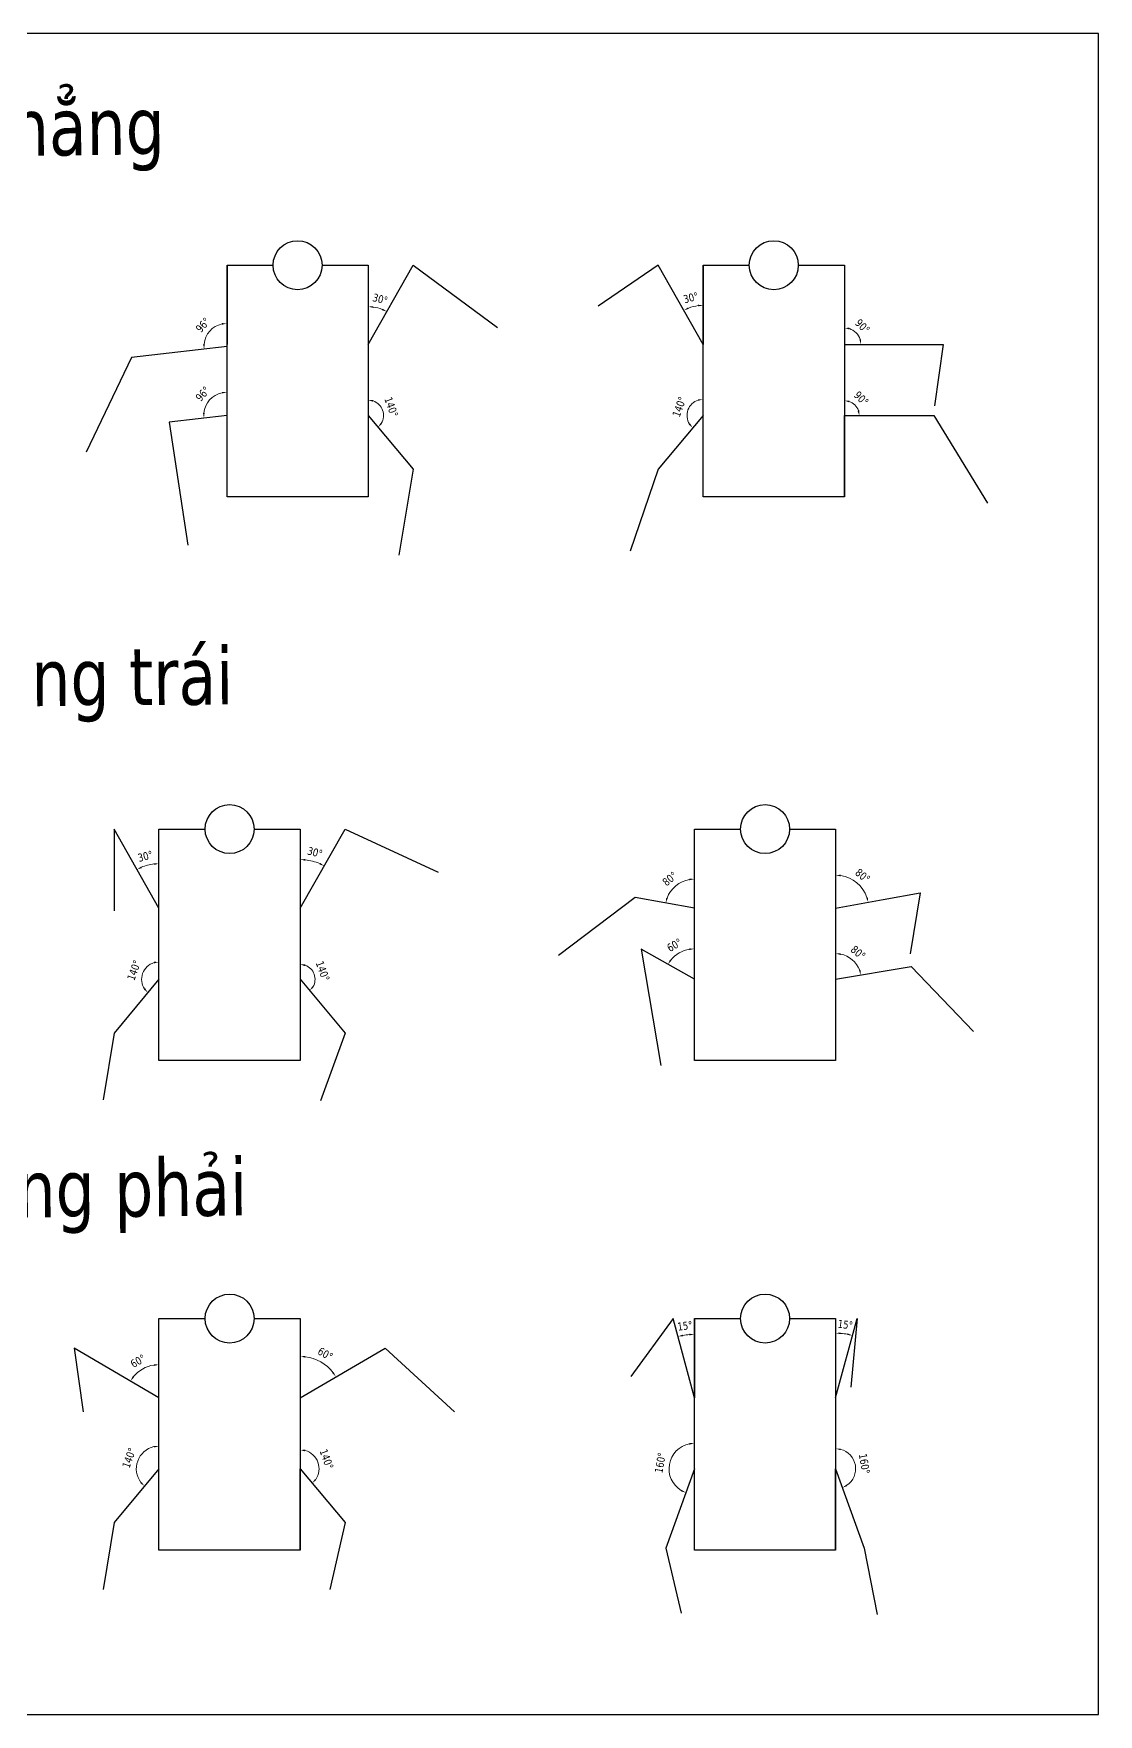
# Model space of a CAD drawing. Header units: millimetres. Extents: x -615 to -318, y 605 to 815.
# Drawn here: x -450.8 to -317.8, y 604.9 to 814.9 of the extents above; entities that cross this region are included whole.
import ezdxf

# ---------------------------------------------------------------- set-up
doc = ezdxf.new("R2010")
doc.units = ezdxf.units.MM
doc.header["$MEASUREMENT"] = 0
doc.layers.add('DIM', color=252, linetype='Continuous', lineweight=18)
doc.layers.add('NetLien', color=7, linetype='Continuous', lineweight=30)
doc.styles.add('TEXT1', font='tahoma.ttf', dxfattribs={"width": 0.9})
doc.dimstyles.new('DIM1', dxfattribs={"dimtxt": 2, "dimasz": 1.25, "dimexe": 1.25, "dimexo": 1.25, "dimgap": 1.25, "dimtad": 1, "dimtoh": 1, "dimdec": 0, "dimzin": 0, "dimdsep": 46, "dimtxsty": 'TEXT1', "dimcen": 0.09, "dimclrd": 256, "dimclre": 256, "dimclrt": 256, "dimadec": 0, "dimazin": 0, "dimtfac": 1, "dimtdec": 0, "dimtix": 1, "dimtofl": 0, "dimtmove": 0, "dimatfit": 3, "dimfxl": 1, "dimtolj": 1, "dimtzin": 0, "dimlwd": -1, "dimlwe": -1, "dimarcsym": 0})

# ---------------------------------------------------------------- blocks, each defined once
blk = doc.blocks.new('*D19')
at = {"layer": 'Defpoints', "color": 0, "transparency": 16777216}
for p in [(-426.62, 785.97), (-428.16, 778.26), (-433.83, 775), (-426.62, 776.07), (-426.62, 775.81)]:
    blk.add_point(p, dxfattribs=at)
at = {"layer": 'DIM', "transparency": 16777216}
blk.add_arc((-426.62, 775.81), 2.89, 102.4224, 174.029, dxfattribs=at)
for points in [[(-427.25, 778.74), (-427.23, 778.53), (-426.62, 778.7)], [(-429.39, 776.11), (-429.6, 776.11), (-429.49, 775.49)]]:
    blk.add_solid(points, dxfattribs=at)
at = {"layer": 'DIM', "transparency": 16777216, "insert": (-429.63, 778.5), "char_height": 1, "attachment_point": 5, "rotation": 48.2257, "style": 'TEXT1'}
blk.add_mtext('\\A1;96°', dxfattribs=at)
blk = doc.blocks.new('*D20')
at = {"layer": 'Defpoints', "color": 0, "transparency": 16777216}
for p in [(-426.62, 785.97), (-428.17, 769.66), (-426.62, 767.2), (-433.83, 766.38), (-426.62, 757.04)]:
    blk.add_point(p, dxfattribs=at)
at = {"layer": 'DIM', "transparency": 16777216}
blk.add_arc((-426.62, 767.2), 2.91, 102.3242, 174.1272, dxfattribs=at)
for points in [[(-427.25, 770.15), (-427.23, 769.94), (-426.62, 770.11)], [(-429.41, 767.5), (-429.62, 767.5), (-429.51, 766.87)]]:
    blk.add_solid(points, dxfattribs=at)
at = {"layer": 'DIM', "transparency": 16777216, "insert": (-429.65, 769.9), "char_height": 1, "attachment_point": 5, "rotation": 48.2257, "style": 'TEXT1'}
blk.add_mtext('\\A1;96°', dxfattribs=at)
blk = doc.blocks.new('*D21')
at = {"layer": 'Defpoints', "color": 0, "transparency": 16777216}
for p in [(-408.98, 785.97), (-403.37, 785.97), (-407.39, 780.51), (-408.98, 776.07), (-408.98, 757.04)]:
    blk.add_point(p, dxfattribs=at)
at = {"layer": 'DIM', "transparency": 16777216}
blk.add_arc((-408.98, 776.07), 4.72, 68.0554, 82.4019, dxfattribs=at)
for points in [[(-408.36, 780.64), (-408.35, 780.85), (-408.98, 780.79)], [(-407.17, 780.54), (-407.26, 780.35), (-406.65, 780.17)]]:
    blk.add_solid(points, dxfattribs=at)
at = {"layer": 'DIM', "transparency": 16777216, "insert": (-407.48, 781.74), "char_height": 1, "attachment_point": 5, "rotation": 345.2286, "style": 'TEXT1'}
blk.add_mtext('\\A1;30°', dxfattribs=at)
blk = doc.blocks.new('*D22')
at = {"layer": 'Defpoints', "color": 0, "transparency": 16777216}
for p in [(-408.98, 785.97), (-408.98, 767.2), (-407.06, 767.08), (-403.37, 760.48), (-408.98, 757.04)]:
    blk.add_point(p, dxfattribs=at)
at = {"layer": 'DIM', "transparency": 16777216}
blk.add_arc((-408.98, 767.2), 1.92, 328.5729, 71.2655, dxfattribs=at)
for points in [[(-408.38, 768.91), (-408.34, 769.12), (-408.98, 769.12)], [(-407.26, 766.13), (-407.42, 766.27), (-407.75, 765.73)]]:
    blk.add_solid(points, dxfattribs=at)
at = {"layer": 'DIM', "transparency": 16777216, "insert": (-406.09, 768.24), "char_height": 1, "attachment_point": 5, "rotation": 289.9192, "style": 'TEXT1'}
blk.add_mtext('\\A1;140°', dxfattribs=at)
blk = doc.blocks.new('*D23')
at = {"layer": 'Defpoints', "color": 0, "transparency": 16777216}
for p in [(-372.74, 785.97), (-367.13, 785.97), (-367.97, 780.89), (-367.13, 776.07), (-367.13, 776.07)]:
    blk.add_point(p, dxfattribs=at)
at = {"layer": 'DIM', "transparency": 16777216}
blk.add_arc((-367.13, 776.07), 4.89, 97.3254, 112.2173, dxfattribs=at)
for points in [[(-368.94, 780.51), (-369.03, 780.69), (-369.55, 780.33)], [(-367.76, 781.03), (-367.75, 780.82), (-367.13, 780.96)]]:
    blk.add_solid(points, dxfattribs=at)
at = {"layer": 'DIM', "transparency": 16777216, "insert": (-368.67, 781.91), "char_height": 1, "attachment_point": 5, "rotation": 14.7714, "style": 'TEXT1'}
blk.add_mtext('\\A1;30°', dxfattribs=at)
blk = doc.blocks.new('*D24')
at = {"layer": 'Defpoints', "color": 0, "transparency": 16777216}
for p in [(-349.49, 785.97), (-347.7, 777.11), (-349.49, 776.07), (-349.49, 776.07), (-340.44, 776.07)]:
    blk.add_point(p, dxfattribs=at)
at = {"layer": 'DIM', "transparency": 16777216}
blk.add_arc((-349.49, 776.07), 2.07, 17.3919, 72.6081, dxfattribs=at)
for points in [[(-348.89, 777.94), (-348.86, 778.15), (-349.49, 778.14)], [(-347.41, 776.71), (-347.62, 776.67), (-347.42, 776.07)]]:
    blk.add_solid(points, dxfattribs=at)
at = {"layer": 'DIM', "transparency": 16777216, "insert": (-347.22, 778.34), "char_height": 1, "attachment_point": 5, "rotation": 315, "style": 'TEXT1'}
blk.add_mtext('\\A1;90°', dxfattribs=at)
blk = doc.blocks.new('*D25')
at = {"layer": 'Defpoints', "color": 0, "transparency": 16777216}
for p in [(-349.49, 785.97), (-349.49, 767.2), (-347.89, 768.12), (-338.32, 767.2), (-349.49, 757.04)]:
    blk.add_point(p, dxfattribs=at)
at = {"layer": 'DIM', "transparency": 16777216}
blk.add_arc((-349.49, 767.2), 1.85, 19.4364, 70.5636, dxfattribs=at)
for points in [[(-348.89, 768.84), (-348.86, 769.05), (-349.49, 769.05)], [(-347.64, 767.83), (-347.85, 767.8), (-347.64, 767.2)]]:
    blk.add_solid(points, dxfattribs=at)
at = {"layer": 'DIM', "transparency": 16777216, "insert": (-347.37, 769.32), "char_height": 1, "attachment_point": 5, "rotation": 315, "style": 'TEXT1'}
blk.add_mtext('\\A1;90°', dxfattribs=at)
blk = doc.blocks.new('*D26')
at = {"layer": 'Defpoints', "color": 0, "transparency": 16777216}
for p in [(-367.13, 785.97), (-368.6, 768.58), (-367.13, 767.2), (-372.74, 760.48), (-367.13, 757.04)]:
    blk.add_point(p, dxfattribs=at)
at = {"layer": 'DIM', "transparency": 16777216}
blk.add_arc((-367.13, 767.2), 2.02, 107.8204, 212.3413, dxfattribs=at)
for points in [[(-367.77, 769.22), (-367.74, 769.02), (-367.13, 769.22)], [(-368.76, 766.19), (-368.92, 766.05), (-368.43, 765.65)]]:
    blk.add_solid(points, dxfattribs=at)
at = {"layer": 'DIM', "transparency": 16777216, "insert": (-370.11, 768.28), "char_height": 1, "attachment_point": 5, "rotation": 70.0808, "style": 'TEXT1'}
blk.add_mtext('\\A1;140°', dxfattribs=at)
blk = doc.blocks.new('*D35')
at = {"layer": 'Defpoints', "color": 0, "transparency": 16777216}
for p in [(-417.47, 715.52), (-411.86, 715.52), (-415.42, 711.35), (-417.47, 705.63), (-417.47, 686.6)]:
    blk.add_point(p, dxfattribs=at)
at = {"layer": 'DIM', "transparency": 16777216}
blk.add_arc((-417.47, 705.63), 6.08, 66.3478, 84.1094, dxfattribs=at)
for points in [[(-416.85, 711.57), (-416.84, 711.78), (-417.47, 711.71)], [(-414.98, 711.29), (-415.08, 711.1), (-414.47, 710.92)]]:
    blk.add_solid(points, dxfattribs=at)
at = {"layer": 'DIM', "transparency": 16777216, "insert": (-415.63, 712.61), "char_height": 1, "attachment_point": 5, "rotation": 345.2286, "style": 'TEXT1'}
blk.add_mtext('\\A1;30°', dxfattribs=at)
blk = doc.blocks.new('*D36')
at = {"layer": 'Defpoints', "color": 0, "transparency": 16777216}
for p in [(-440.72, 715.52), (-435.12, 715.52), (-436.07, 711.11), (-435.12, 705.63), (-435.12, 686.6)]:
    blk.add_point(p, dxfattribs=at)
at = {"layer": 'DIM', "transparency": 16777216}
blk.add_arc((-435.12, 705.63), 5.57, 96.4357, 113.1071, dxfattribs=at)
for points in [[(-437.25, 710.65), (-437.35, 710.84), (-437.86, 710.47)], [(-435.75, 711.26), (-435.73, 711.05), (-435.12, 711.19)]]:
    blk.add_solid(points, dxfattribs=at)
at = {"layer": 'DIM', "transparency": 16777216, "insert": (-436.83, 712.12), "char_height": 1, "attachment_point": 5, "rotation": 14.7714, "style": 'TEXT1'}
blk.add_mtext('\\A1;30°', dxfattribs=at)
blk = doc.blocks.new('*D37')
at = {"layer": 'Defpoints', "color": 0, "transparency": 16777216}
for p in [(-435.12, 715.52), (-436.69, 698.24), (-435.12, 696.75), (-440.72, 690.03), (-435.12, 686.6)]:
    blk.add_point(p, dxfattribs=at)
at = {"layer": 'DIM', "transparency": 16777216}
blk.add_arc((-435.12, 696.75), 2.17, 106.5644, 213.5972, dxfattribs=at)
for points in [[(-435.75, 698.94), (-435.72, 698.73), (-435.12, 698.92)], [(-436.84, 695.62), (-437, 695.48), (-436.51, 695.09)]]:
    blk.add_solid(points, dxfattribs=at)
at = {"layer": 'DIM', "transparency": 16777216, "insert": (-438.23, 697.88), "char_height": 1, "attachment_point": 5, "rotation": 70.0808, "style": 'TEXT1'}
blk.add_mtext('\\A1;140°', dxfattribs=at)
blk = doc.blocks.new('*D38')
at = {"layer": 'Defpoints', "color": 0, "transparency": 16777216}
for p in [(-417.47, 715.52), (-417.47, 696.75), (-415.63, 696.64), (-411.86, 690.03), (-417.47, 686.6)]:
    blk.add_point(p, dxfattribs=at)
at = {"layer": 'DIM', "transparency": 16777216}
blk.add_arc((-417.47, 696.75), 1.85, 329.3153, 70.523, dxfattribs=at)
for points in [[(-416.87, 698.39), (-416.84, 698.6), (-417.47, 698.6)], [(-415.8, 695.74), (-415.96, 695.88), (-416.29, 695.34)]]:
    blk.add_solid(points, dxfattribs=at)
at = {"layer": 'DIM', "transparency": 16777216, "insert": (-414.66, 697.77), "char_height": 1, "attachment_point": 5, "rotation": 289.9192, "style": 'TEXT1'}
blk.add_mtext('\\A1;140°', dxfattribs=at)
blk = doc.blocks.new('*D42')
at = {"layer": 'Defpoints', "color": 0, "transparency": 16777216}
for p in [(-368.22, 715.52), (-374.86, 700.52), (-369.54, 700.33), (-368.22, 696.75), (-368.22, 686.6)]:
    blk.add_point(p, dxfattribs=at)
at = {"layer": 'DIM', "transparency": 16777216}
blk.add_arc((-368.22, 696.75), 3.81, 99.4142, 141.0184, dxfattribs=at)
for points in [[(-368.86, 700.61), (-368.84, 700.41), (-368.22, 700.56)], [(-371.1, 699.09), (-371.27, 699.21), (-371.54, 698.63)]]:
    blk.add_solid(points, dxfattribs=at)
at = {"layer": 'DIM', "transparency": 16777216, "insert": (-370.72, 701.03), "char_height": 1, "attachment_point": 5, "rotation": 30.2163, "style": 'TEXT1'}
blk.add_mtext('\\A1;60°', dxfattribs=at)
blk = doc.blocks.new('*D51')
at = {"layer": 'Defpoints', "color": 0, "transparency": 16777216}
for p in [(-435.12, 654.36), (-445.7, 650.67), (-436.52, 648.35), (-435.12, 644.47), (-435.12, 625.44)]:
    blk.add_point(p, dxfattribs=at)
at = {"layer": 'DIM', "transparency": 16777216}
blk.add_arc((-435.12, 644.47), 4.13, 98.672, 140.9641, dxfattribs=at)
for points in [[(-438.24, 647.01), (-438.41, 647.13), (-438.68, 646.56)], [(-435.75, 648.66), (-435.73, 648.45), (-435.12, 648.6)]]:
    blk.add_solid(points, dxfattribs=at)
at = {"layer": 'DIM', "transparency": 16777216, "insert": (-437.74, 649.05), "char_height": 1, "attachment_point": 5, "rotation": 29.8181, "style": 'TEXT1'}
blk.add_mtext('\\A1;60°', dxfattribs=at)
blk = doc.blocks.new('*D52')
at = {"layer": 'Defpoints', "color": 0, "transparency": 16777216}
for p in [(-417.47, 654.36), (-406.88, 650.67), (-414.17, 648.43), (-417.47, 644.47), (-417.47, 644.47)]:
    blk.add_point(p, dxfattribs=at)
at = {"layer": 'DIM', "transparency": 16777216}
blk.add_arc((-417.47, 644.47), 5.16, 37.3095, 83.0543, dxfattribs=at)
for points in [[(-416.85, 649.48), (-416.84, 649.69), (-417.47, 649.63)], [(-413.28, 647.65), (-413.45, 647.54), (-413.02, 647.08)]]:
    blk.add_solid(points, dxfattribs=at)
at = {"layer": 'DIM', "transparency": 16777216, "insert": (-414.34, 649.94), "char_height": 1, "attachment_point": 5, "rotation": 330.1819, "style": 'TEXT1'}
blk.add_mtext('\\A1;60°', dxfattribs=at)
blk = doc.blocks.new('*D53')
at = {"layer": 'Defpoints', "color": 0, "transparency": 16777216}
for p in [(-435.12, 654.36), (-437.18, 637.54), (-435.12, 635.6), (-440.72, 628.87), (-435.12, 625.44)]:
    blk.add_point(p, dxfattribs=at)
at = {"layer": 'DIM', "transparency": 16777216}
blk.add_arc((-435.12, 635.6), 2.83, 102.681, 217.4806, dxfattribs=at)
for points in [[(-435.75, 638.46), (-435.73, 638.25), (-435.12, 638.42)], [(-437.29, 633.95), (-437.44, 633.8), (-436.93, 633.42)]]:
    blk.add_solid(points, dxfattribs=at)
at = {"layer": 'DIM', "transparency": 16777216, "insert": (-438.85, 636.95), "char_height": 1, "attachment_point": 5, "rotation": 70.0808, "style": 'TEXT1'}
blk.add_mtext('\\A1;140°', dxfattribs=at)
blk = doc.blocks.new('*D54')
at = {"layer": 'Defpoints', "color": 0, "transparency": 16777216}
for p in [(-417.47, 654.36), (-417.47, 635.6), (-415.12, 635.45), (-411.86, 628.87), (-417.47, 625.44)]:
    blk.add_point(p, dxfattribs=at)
at = {"layer": 'DIM', "transparency": 16777216}
blk.add_arc((-417.47, 635.6), 2.35, 325.1163, 74.722, dxfattribs=at)
for points in [[(-416.87, 637.76), (-416.84, 637.97), (-417.47, 637.95)], [(-415.47, 634.18), (-415.62, 634.32), (-415.97, 633.79)]]:
    blk.add_solid(points, dxfattribs=at)
at = {"layer": 'DIM', "transparency": 16777216, "insert": (-414.18, 636.79), "char_height": 1, "attachment_point": 5, "rotation": 289.9192, "style": 'TEXT1'}
blk.add_mtext('\\A1;140°', dxfattribs=at)
blk = doc.blocks.new('*D55')
at = {"layer": 'Defpoints', "color": 0, "transparency": 16777216}
for p in [(-370.89, 654.36), (-368.22, 654.36), (-368.92, 652.36), (-368.22, 644.47), (-368.22, 625.44)]:
    blk.add_point(p, dxfattribs=at)
at = {"layer": 'DIM', "transparency": 16777216}
blk.add_arc((-368.22, 644.47), 7.92, 94.5212, 100.5545, dxfattribs=at)
for points in [[(-369.65, 652.15), (-369.7, 652.36), (-370.29, 652.12)], [(-368.85, 652.47), (-368.84, 652.26), (-368.22, 652.39)]]:
    blk.add_solid(points, dxfattribs=at)
at = {"layer": 'DIM', "transparency": 16777216, "insert": (-369.41, 653.45), "char_height": 1, "attachment_point": 5, "rotation": 7.5378, "style": 'TEXT1'}
blk.add_mtext('\\A1;15°', dxfattribs=at)
blk = doc.blocks.new('*D56')
at = {"layer": 'Defpoints', "color": 0, "transparency": 16777216}
for p in [(-350.58, 654.36), (-347.91, 654.36), (-349.17, 652.41), (-350.58, 644.47), (-350.58, 625.44)]:
    blk.add_point(p, dxfattribs=at)
at = {"layer": 'DIM', "transparency": 16777216}
blk.add_arc((-350.58, 644.47), 8.07, 79.3626, 85.5617, dxfattribs=at)
for points in [[(-349.96, 652.41), (-349.95, 652.62), (-350.58, 652.54)], [(-349.07, 652.5), (-349.11, 652.3), (-348.48, 652.26)]]:
    blk.add_solid(points, dxfattribs=at)
at = {"layer": 'DIM', "transparency": 16777216, "insert": (-349.37, 653.6), "char_height": 1, "attachment_point": 5, "rotation": 352.4622, "style": 'TEXT1'}
blk.add_mtext('\\A1;15°', dxfattribs=at)
blk = doc.blocks.new('*D57')
at = {"layer": 'Defpoints', "color": 0, "transparency": 16777216}
for p in [(-368.22, 654.36), (-370.78, 637.49), (-368.22, 635.6), (-371.79, 625.69), (-368.22, 625.44)]:
    blk.add_point(p, dxfattribs=at)
at = {"layer": 'DIM', "transparency": 16777216}
blk.add_arc((-368.22, 635.6), 3.18, 101.2729, 238.9428, dxfattribs=at)
for points in [[(-368.86, 638.82), (-368.84, 638.61), (-368.22, 638.78)], [(-369.82, 632.96), (-369.91, 632.78), (-369.3, 632.6)]]:
    blk.add_solid(points, dxfattribs=at)
at = {"layer": 'DIM', "transparency": 16777216, "insert": (-372.49, 636.34), "char_height": 1, "attachment_point": 5, "rotation": 80.1079, "style": 'TEXT1'}
blk.add_mtext('\\A1;160°', dxfattribs=at)
blk = doc.blocks.new('*D58')
at = {"layer": 'Defpoints', "color": 0, "transparency": 16777216}
for p in [(-350.58, 654.36), (-350.58, 635.6), (-348.18, 634.87), (-350.58, 625.44), (-347.02, 625.69)]:
    blk.add_point(p, dxfattribs=at)
at = {"layer": 'DIM', "transparency": 16777216}
blk.add_arc((-350.58, 635.6), 2.5, 304.1271, 75.6572, dxfattribs=at)
for points in [[(-349.97, 637.92), (-349.95, 638.12), (-350.58, 638.1)], [(-349.13, 633.43), (-349.22, 633.62), (-349.73, 633.24)]]:
    blk.add_solid(points, dxfattribs=at)
at = {"layer": 'DIM', "transparency": 16777216, "insert": (-346.99, 636.22), "char_height": 1, "attachment_point": 5, "rotation": 279.8921, "style": 'TEXT1'}
blk.add_mtext('\\A1;160°', dxfattribs=at)
blk = doc.blocks.new('*D63')
at = {"layer": 'Defpoints', "color": 0, "transparency": 16777216}
for p in [(-368.22, 715.52), (-369.86, 708.89), (-375.64, 706.98), (-368.22, 705.63), (-368.22, 686.6)]:
    blk.add_point(p, dxfattribs=at)
at = {"layer": 'DIM', "transparency": 16777216}
blk.add_arc((-368.22, 705.63), 3.65, 99.8221, 159.811, dxfattribs=at)
for points in [[(-368.86, 709.33), (-368.84, 709.12), (-368.22, 709.28)], [(-371.55, 706.86), (-371.75, 706.91), (-371.82, 706.28)]]:
    blk.add_solid(points, dxfattribs=at)
at = {"layer": 'DIM', "transparency": 16777216, "insert": (-371.3, 709.31), "char_height": 1, "attachment_point": 5, "rotation": 39.8165, "style": 'TEXT1'}
blk.add_mtext('\\A1;80°', dxfattribs=at)
blk = doc.blocks.new('*D64')
at = {"layer": 'Defpoints', "color": 0, "transparency": 16777216}
for p in [(-350.58, 715.52), (-347.27, 708.11), (-350.58, 705.63), (-344.66, 706.71), (-350.58, 686.6)]:
    blk.add_point(p, dxfattribs=at)
at = {"layer": 'DIM', "transparency": 16777216}
blk.add_arc((-350.58, 705.63), 4.14, 19.0317, 81.3351, dxfattribs=at)
for points in [[(-349.96, 709.61), (-349.95, 709.82), (-350.58, 709.76)], [(-346.57, 707), (-346.77, 706.95), (-346.51, 706.37)]]:
    blk.add_solid(points, dxfattribs=at)
at = {"layer": 'DIM', "transparency": 16777216, "insert": (-347.2, 709.69), "char_height": 1, "attachment_point": 5, "rotation": 320.1834, "style": 'TEXT1'}
blk.add_mtext('\\A1;80°', dxfattribs=at)
blk = doc.blocks.new('*D65')
at = {"layer": 'Defpoints', "color": 0, "transparency": 16777216}
for p in [(-350.58, 715.52), (-348, 698.66), (-341.14, 698.35), (-350.58, 696.75), (-350.58, 686.6)]:
    blk.add_point(p, dxfattribs=at)
at = {"layer": 'DIM', "transparency": 16777216}
blk.add_arc((-350.58, 696.75), 3.21, 20.7765, 78.8096, dxfattribs=at)
for points in [[(-349.97, 699.79), (-349.95, 700), (-350.58, 699.96)], [(-347.48, 697.92), (-347.68, 697.86), (-347.42, 697.29)]]:
    blk.add_solid(points, dxfattribs=at)
at = {"layer": 'DIM', "transparency": 16777216, "insert": (-347.77, 700.08), "char_height": 1, "attachment_point": 5, "rotation": 319.793, "style": 'TEXT1'}
blk.add_mtext('\\A1;80°', dxfattribs=at)

msp = doc.modelspace()

# ---------------------------------------------------------------- linework, layer by layer
at = {"layer": 'NetLien'}
for p, q in [((-426.62, 785.97), (-420.86, 785.97)), ((-426.62, 757.04), (-426.62, 785.97)), ((-426.62, 757.04), (-426.62, 785.97)), ((-426.62, 785.97), (-426.62, 776.07)), ((-414.74, 785.97), (-408.98, 785.97)), ((-408.98, 785.97), (-408.98, 757.04)), ((-408.98, 776.07), (-403.37, 785.97)), ((-408.98, 785.97), (-408.98, 757.04)), ((-403.37, 785.97), (-392.84, 778.18)), ((-372.74, 785.97), (-380.25, 780.87)), ((-367.13, 776.07), (-372.74, 785.97)), ((-367.13, 785.97), (-361.37, 785.97)), ((-367.13, 757.04), (-367.13, 785.97)), ((-367.13, 757.04), (-367.13, 785.97)), ((-367.13, 785.97), (-367.13, 776.07)), ((-355.25, 785.97), (-349.49, 785.97)), ((-349.49, 785.97), (-349.49, 757.04)), ((-349.49, 785.97), (-349.49, 757.04)), ((-349.49, 785.97), (-349.49, 776.07)), ((-433.83, 775), (-438.55, 774.46)), ((-426.62, 775.81), (-433.83, 775)), ((-349.49, 776.07), (-340.44, 776.07)), ((-340.44, 776.07), (-337.13, 776.07)), ((-337.13, 776.07), (-338.23, 768.41)), ((-438.55, 774.46), (-444.21, 762.61)), ((-426.62, 767.2), (-433.83, 766.38)), ((-426.62, 757.04), (-426.62, 767.2)), ((-408.98, 767.2), (-403.37, 760.48)), ((-367.13, 767.2), (-372.74, 760.48)), ((-367.13, 757.04), (-367.13, 767.2)), ((-367.13, 757.04), (-367.13, 767.2)), ((-349.49, 757.04), (-349.49, 767.2)), ((-349.49, 767.2), (-338.32, 767.2)), ((-338.32, 767.2), (-331.59, 756.22)), ((-433.83, 766.38), (-431.5, 750.98)), ((-403.37, 760.48), (-405.17, 749.73)), ((-372.74, 760.48), (-376.27, 750.25)), ((-408.98, 757.04), (-426.62, 757.04)), ((-349.49, 757.04), (-367.13, 757.04)), ((-435.12, 705.63), (-440.72, 715.52)), ((-440.72, 715.52), (-440.72, 705.3)), ((-435.12, 715.52), (-429.35, 715.52)), ((-435.12, 686.6), (-435.12, 715.52)), ((-435.12, 686.6), (-435.12, 715.52)), ((-423.23, 715.52), (-417.47, 715.52)), ((-417.47, 715.52), (-417.47, 686.6)), ((-417.47, 705.63), (-411.86, 715.52)), ((-411.86, 715.52), (-400.24, 710.15)), ((-368.22, 715.52), (-362.46, 715.52)), ((-368.22, 686.6), (-368.22, 715.52)), ((-368.22, 686.6), (-368.22, 715.52)), ((-368.22, 686.6), (-368.22, 715.52)), ((-356.34, 715.52), (-350.58, 715.52)), ((-350.58, 715.52), (-350.58, 686.6)), ((-375.64, 706.98), (-385.2, 699.72)), ((-368.22, 705.63), (-375.64, 706.98)), ((-350.58, 705.63), (-344.66, 706.71)), ((-344.66, 706.71), (-340.03, 707.56)), ((-340.03, 707.56), (-341.27, 699.95)), ((-368.22, 696.75), (-374.86, 700.52)), ((-374.86, 700.52), (-372.41, 686)), ((-350.58, 696.75), (-341.14, 698.35)), ((-341.14, 698.35), (-333.35, 690.23)), ((-435.12, 696.75), (-440.72, 690.03)), ((-435.12, 686.6), (-435.12, 696.75)), ((-417.47, 696.75), (-411.86, 690.03)), ((-368.22, 686.6), (-368.22, 696.75)), ((-440.72, 690.03), (-442.11, 681.68)), ((-411.86, 690.03), (-414.95, 681.56)), ((-417.47, 686.6), (-435.12, 686.6)), ((-350.58, 686.6), (-368.22, 686.6)), ((-435.12, 654.36), (-429.35, 654.36)), ((-435.12, 625.44), (-435.12, 654.36)), ((-423.23, 654.36), (-417.47, 654.36)), ((-417.47, 654.36), (-417.47, 625.44)), ((-417.47, 654.36), (-417.47, 644.47)), ((-370.89, 654.36), (-376.18, 647.14)), ((-368.22, 644.47), (-370.89, 654.36)), ((-368.22, 654.36), (-362.46, 654.36)), ((-368.22, 625.44), (-368.22, 654.36)), ((-368.22, 654.36), (-368.22, 644.47)), ((-368.22, 625.44), (-368.22, 654.36)), ((-356.34, 654.36), (-350.58, 654.36)), ((-350.58, 654.36), (-350.58, 625.44)), ((-350.58, 644.47), (-347.91, 654.36)), ((-347.91, 654.36), (-348.7, 645.8)), ((-435.12, 644.47), (-445.7, 650.67)), ((-445.7, 650.67), (-444.61, 642.69)), ((-417.47, 644.47), (-406.88, 650.67)), ((-406.88, 650.67), (-398.18, 642.69)), ((-435.12, 635.6), (-440.72, 628.87)), ((-417.47, 625.44), (-417.47, 635.6)), ((-417.47, 635.6), (-411.86, 628.87)), ((-368.22, 635.6), (-371.79, 625.69)), ((-350.58, 625.44), (-350.58, 635.6)), ((-350.58, 635.6), (-347.02, 625.69)), ((-440.72, 628.87), (-442.11, 620.52)), ((-411.86, 628.87), (-413.77, 620.52)), ((-417.47, 625.44), (-435.12, 625.44)), ((-371.79, 625.69), (-369.88, 617.57)), ((-350.58, 625.44), (-368.22, 625.44)), ((-347.02, 625.69), (-345.38, 617.39))]:
    msp.add_line(p, q, dxfattribs=at)
msp.add_lwpolyline([(-614.76, 814.91), (-614.76, 604.91), (-317.76, 604.91), (-317.76, 814.91)], close=True, dxfattribs=at)
for centre in [(-417.8, 785.97), (-358.31, 785.97), (-426.29, 715.52), (-359.4, 715.52), (-426.29, 654.36), (-359.4, 654.36)]:
    msp.add_circle(centre, 3.06, dxfattribs=at)

# ---------------------------------------------------------------- texts
at = {"layer": 'NetLien', "style": 'TEXT1', "width": 0.9}
for s, p in [('Di chuyển thẳng', (-497.8, 799.21)), ('Di chuyển sang trái', (-500.82, 730.39)), ('Di chuyển sang phải', (-502.67, 666.5))]:
    msp.add_text(s, height=7.2424, rotation=0.5476, dxfattribs=at).set_placement(p)

# ---------------------------------------------------------------- dimensions: what is measured, and where the dimension line sits
at = {"layer": 'DIM'}
for base, line1, line2, picture, middle in [((-428.16, 778.26), ((-426.62, 775.81), (-433.83, 775)), ((-426.62, 785.97), (-426.62, 776.07)), '*D19', (-429.63, 778.5)), ((-428.17, 769.66), ((-426.62, 757.04), (-426.62, 785.97)), ((-426.62, 767.2), (-433.83, 766.38)), '*D20', (-429.65, 769.9)), ((-407.39, 780.51), ((-408.98, 776.07), (-403.37, 785.97)), ((-408.98, 785.97), (-408.98, 757.04)), '*D21', (-407.48, 781.74)), ((-407.06, 767.08), ((-408.98, 767.2), (-403.37, 760.48)), ((-408.98, 785.97), (-408.98, 757.04)), '*D22', (-406.09, 768.24)), ((-367.97, 780.89), ((-367.13, 785.97), (-367.13, 776.07)), ((-367.13, 776.07), (-372.74, 785.97)), '*D23', (-368.67, 781.91)), ((-368.6, 768.58), ((-367.13, 767.2), (-372.74, 760.48)), ((-367.13, 757.04), (-367.13, 785.97)), '*D26', (-370.11, 768.28)), ((-347.7, 777.11), ((-349.49, 776.07), (-340.44, 776.07)), ((-349.49, 785.97), (-349.49, 776.07)), '*D24', (-347.22, 778.34)), ((-347.89, 768.12), ((-349.49, 767.2), (-338.32, 767.2)), ((-349.49, 785.97), (-349.49, 757.04)), '*D25', (-347.37, 769.32)), ((-436.07, 711.11), ((-435.12, 686.6), (-435.12, 715.52)), ((-435.12, 705.63), (-440.72, 715.52)), '*D36', (-436.83, 712.12)), ((-436.69, 698.24), ((-435.12, 696.75), (-440.72, 690.03)), ((-435.12, 686.6), (-435.12, 715.52)), '*D37', (-438.23, 697.88)), ((-415.42, 711.35), ((-417.47, 715.52), (-417.47, 686.6)), ((-417.47, 705.63), (-411.86, 715.52)), '*D35', (-415.63, 712.61)), ((-415.63, 696.64), ((-417.47, 715.52), (-417.47, 686.6)), ((-417.47, 696.75), (-411.86, 690.03)), '*D38', (-414.66, 697.77)), ((-369.86, 708.89), ((-368.22, 686.6), (-368.22, 715.52)), ((-368.22, 705.63), (-375.64, 706.98)), '*D63', (-371.3, 709.31)), ((-369.54, 700.33), ((-368.22, 686.6), (-368.22, 715.52)), ((-368.22, 696.75), (-374.86, 700.52)), '*D42', (-370.72, 701.03)), ((-347.27, 708.11), ((-350.58, 705.63), (-344.66, 706.71)), ((-350.58, 715.52), (-350.58, 686.6)), '*D64', (-347.2, 709.69)), ((-348, 698.66), ((-350.58, 696.75), (-341.14, 698.35)), ((-350.58, 715.52), (-350.58, 686.6)), '*D65', (-347.77, 700.08)), ((-436.52, 648.35), ((-435.12, 644.47), (-445.7, 650.67)), ((-435.12, 625.44), (-435.12, 654.36)), '*D51', (-437.74, 649.05)), ((-437.18, 637.54), ((-435.12, 625.44), (-435.12, 654.36)), ((-435.12, 635.6), (-440.72, 628.87)), '*D53', (-438.85, 636.95)), ((-414.17, 648.43), ((-417.47, 644.47), (-406.88, 650.67)), ((-417.47, 654.36), (-417.47, 644.47)), '*D52', (-414.34, 649.94)), ((-415.12, 635.45), ((-417.47, 635.6), (-411.86, 628.87)), ((-417.47, 654.36), (-417.47, 625.44)), '*D54', (-414.18, 636.79)), ((-370.78, 637.49), ((-368.22, 635.6), (-371.79, 625.69)), ((-368.22, 625.44), (-368.22, 654.36)), '*D57', (-372.49, 636.34)), ((-368.92, 652.36), ((-368.22, 644.47), (-370.89, 654.36)), ((-368.22, 625.44), (-368.22, 654.36)), '*D55', (-369.41, 653.45)), ((-349.17, 652.41), ((-350.58, 644.47), (-347.91, 654.36)), ((-350.58, 654.36), (-350.58, 625.44)), '*D56', (-349.37, 653.6)), ((-348.18, 634.87), ((-350.58, 635.6), (-347.02, 625.69)), ((-350.58, 654.36), (-350.58, 625.44)), '*D58', (-346.99, 636.22))]:
    dim = msp.add_angular_dim_2l(base=base, line1=line1, line2=line2, dimstyle='DIM1', override={"dimscale": 0.5}, dxfattribs=at)
    dim.commit()
    dim.dimension.update_dxf_attribs({"geometry": picture, "text_midpoint": middle})

doc.saveas('drawing.dxf')
